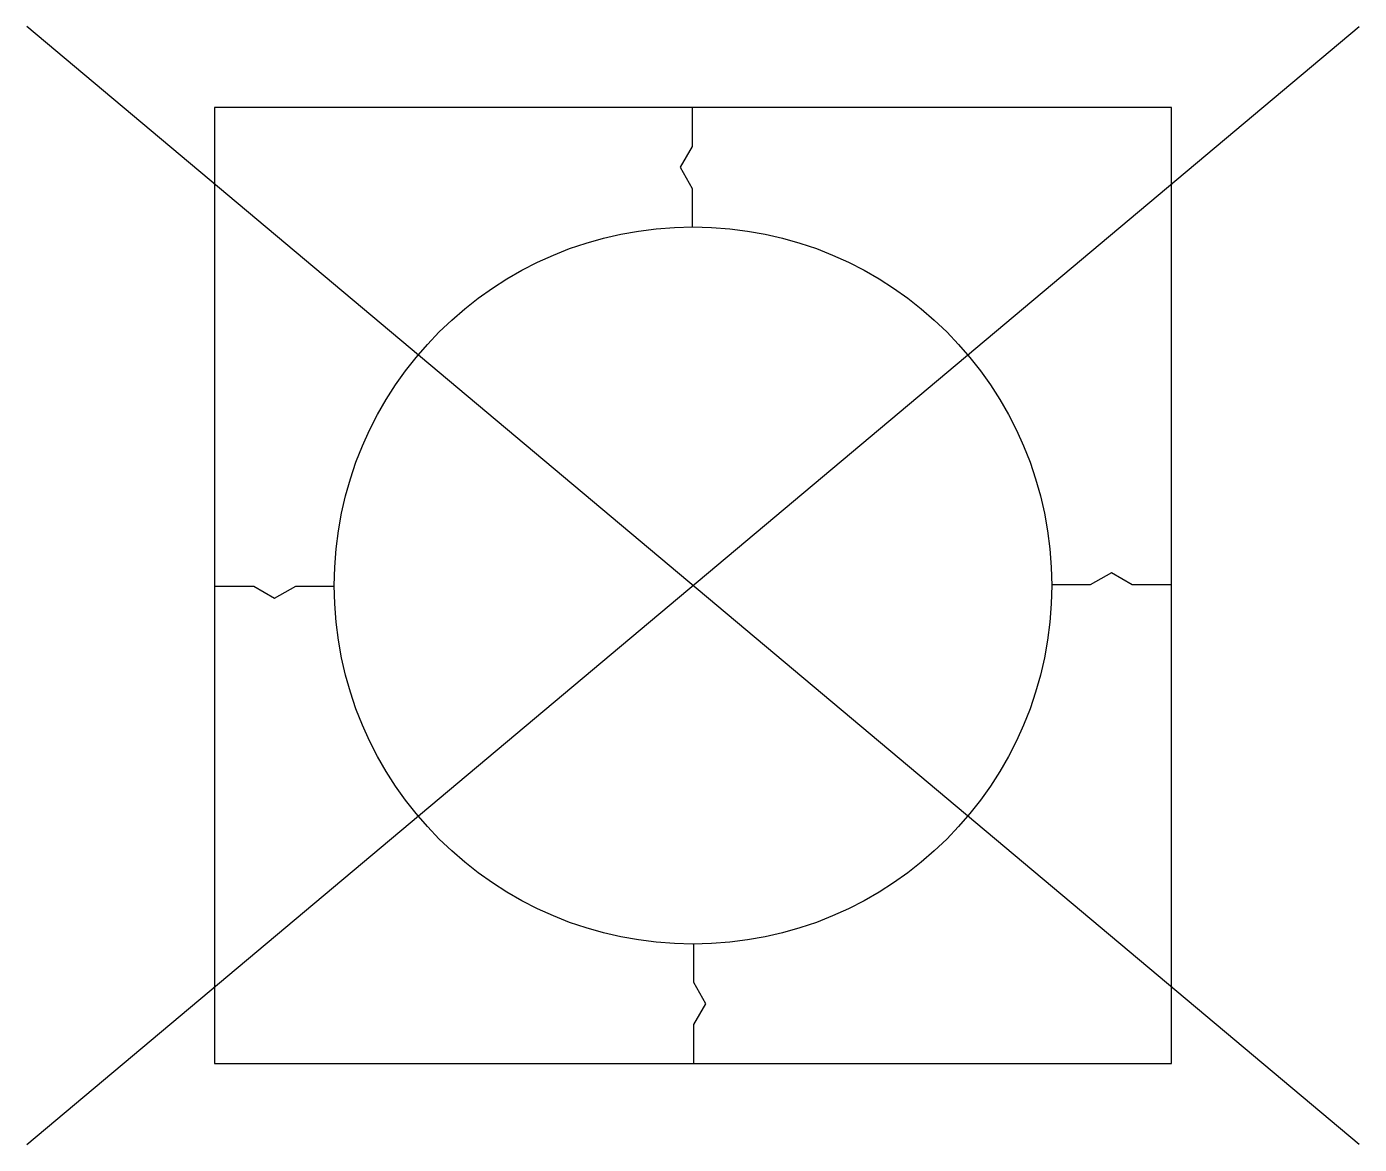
# Model space of a CAD drawing. Header units: metres. Extents: x -0.84 to 0.84, y -0.7 to 0.7.
import ezdxf

# ---------------------------------------------------------------- set-up
doc = ezdxf.new("R2010")
doc.units = ezdxf.units.M
doc.header["$LTSCALE"] = 0.2

msp = doc.modelspace()

# ---------------------------------------------------------------- linework, layer by layer
at = {"color": 0}
for p, q in [((-0.8357, -0.7013), (0.8357, 0.7013)), ((0.8357, -0.7013), (-0.8357, 0.7013))]:
    msp.add_line(p, q, dxfattribs=at)
at = {"flags": 128}
msp.add_lwpolyline([(-0.6, -0.6), (0.6, -0.6), (0.6, 0.6), (-0.6, 0.6)], close=True, dxfattribs=at)
for points in [[(-0.001, 0.6), (-0.001, 0.551), (-0.016, 0.525), (-0.001, 0.498), (-0.001, 0.45)], [(0.6, 0.001), (0.551, 0.001), (0.525, 0.016), (0.498, 0.001), (0.45, 0.001)], [(-0.6, -0.001), (-0.551, -0.001), (-0.525, -0.016), (-0.498, -0.001), (-0.45, -0.001)], [(0.001, -0.6), (0.001, -0.551), (0.016, -0.525), (0.001, -0.498), (0.001, -0.45)]]:
    msp.add_lwpolyline(points, dxfattribs=at)
msp.add_circle((0, 0), 0.45)

doc.saveas('drawing.dxf')
